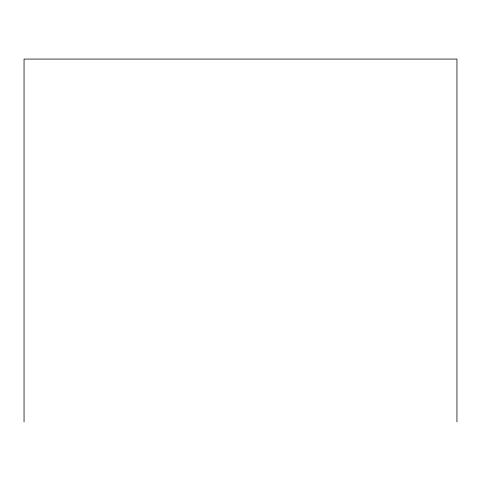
<?xml version="1.0" encoding="UTF-8"?>
<svg xmlns="http://www.w3.org/2000/svg" width="481" height="481" viewBox="0 0 481 481"><rect width="100%" height="100%" fill="white"/><g stroke="black" fill="none" stroke-linecap="round" stroke-linejoin="round"><path stroke-width="0.72" d="M456.95 421.927L456.95 59.073L24.05 59.073L24.05 421.927"/></g></svg>
